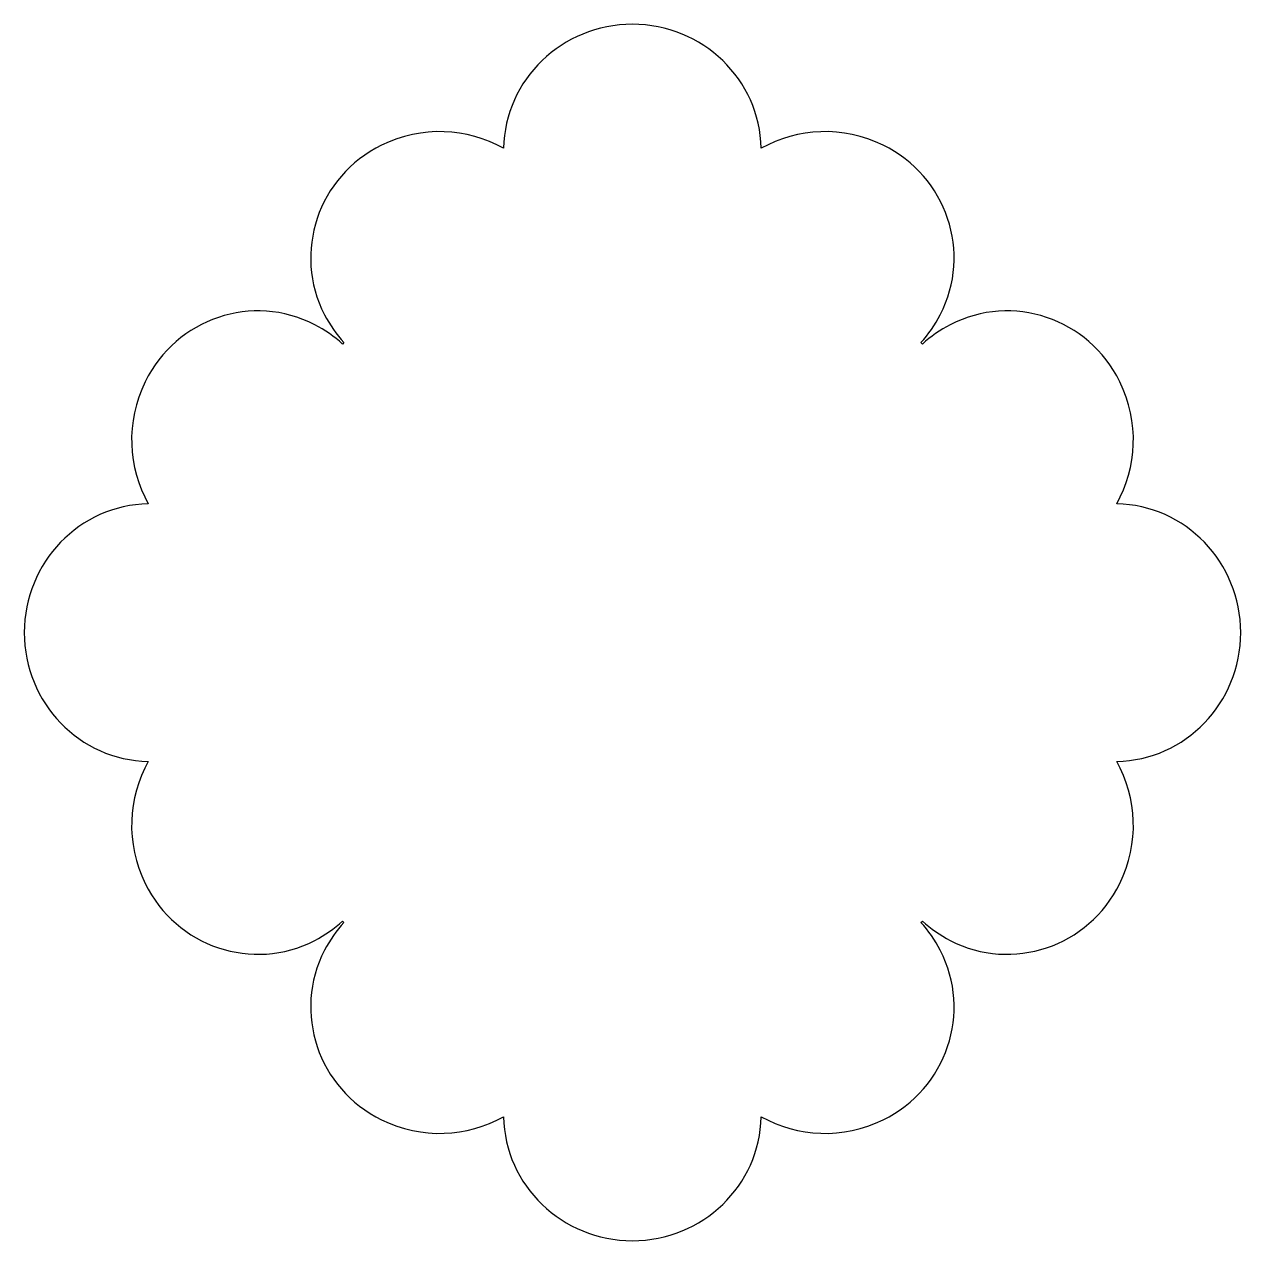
# Model space of a CAD drawing. Header units: centimetres. Extents: x -7.5 to 7.5, y -7.5 to 7.5.
import ezdxf

# ---------------------------------------------------------------- set-up
doc = ezdxf.new("R2010")
doc.units = ezdxf.units.CM
doc.header["$MEASUREMENT"] = 0
doc.layers.add('Camada 1', color=7, linetype='Continuous')

msp = doc.modelspace()

# ---------------------------------------------------------------- linework, layer by layer
at = {"layer": 'Camada 1'}
msp.add_open_spline([(3.5753, 3.55652), (3.67709, 3.6492), (3.79096, 3.7298), (3.91817, 3.79459), (3.91817, 3.79459), (4.68506, 4.19075), (5.62315, 3.87574), (6.00933, 3.09067), (6.00933, 3.09067), (6.25346, 2.59579), (6.22105, 2.0348), (5.97054, 1.58715), (5.97054, 1.58715), (6.81713, 1.57077), (7.49922, 0.86566), (7.49922, -0.00122), (7.49922, -0.00122), (7.49922, -0.86932), (6.81712, -1.57385), (5.97054, -1.58957), (5.97054, -1.58957), (6.22105, -2.03603), (6.25343, -2.60001), (6.00933, -3.09375), (6.00933, -3.09375), (5.62314, -3.87824), (4.68506, -4.1914), (3.91817, -3.79886), (3.91817, -3.79886), (3.79096, -3.7316), (3.67708, -3.65046), (3.5753, -3.55777), (3.5753, -3.55777), (3.5753, -3.55777), (3.55651, -3.57529), (3.55651, -3.57529), (3.55651, -3.57529), (3.64919, -3.67708), (3.72979, -3.79095), (3.79458, -3.91816), (3.79458, -3.91816), (4.19074, -4.68505), (3.87573, -5.62314), (3.09066, -6.00932), (3.09066, -6.00932), (2.59578, -6.25345), (2.03479, -6.22104), (1.58714, -5.97053), (1.58714, -5.97053), (1.57076, -6.81712), (0.86565, -7.49921), (-0.00123, -7.49921), (-0.00123, -7.49921), (-0.86933, -7.49921), (-1.57386, -6.81711), (-1.58958, -5.97053), (-1.58958, -5.97053), (-2.03606, -6.22104), (-2.60002, -6.25342), (-3.09376, -6.00932), (-3.09376, -6.00932), (-3.87825, -5.62313), (-4.19144, -4.68505), (-3.7989, -3.91816), (-3.7989, -3.91816), (-3.73164, -3.79095), (-3.6505, -3.67707), (-3.55779, -3.57529), (-3.55779, -3.57529), (-3.55779, -3.57529), (-3.57533, -3.55777), (-3.57533, -3.55777), (-3.57533, -3.55777), (-3.67712, -3.65045), (-3.79099, -3.7316), (-3.9182, -3.79886), (-3.9182, -3.79886), (-4.68512, -4.1914), (-5.62318, -3.87824), (-6.00936, -3.09375), (-6.00936, -3.09375), (-6.25352, -2.60004), (-6.22108, -2.03603), (-5.9706, -1.58957), (-5.9706, -1.58957), (-6.81713, -1.57386), (-7.49926, -0.86933), (-7.49926, -0.00123), (-7.49926, -0.00123), (-7.49926, 0.86568), (-6.81714, 1.57077), (-5.97058, 1.58714), (-5.97058, 1.58714), (-6.22106, 2.03479), (-6.2535, 2.59578), (-6.00934, 3.09066), (-6.00934, 3.09066), (-5.62315, 3.87576), (-4.6851, 4.19074), (-3.91818, 3.79458), (-3.91818, 3.79458), (-3.79097, 3.72978), (-3.67709, 3.64919), (-3.57531, 3.55651), (-3.57531, 3.55651), (-3.57531, 3.55651), (-3.55777, 3.5753), (-3.55777, 3.5753), (-3.55777, 3.5753), (-3.65045, 3.67709), (-3.73163, 3.79096), (-3.79888, 3.91817), (-3.79888, 3.91817), (-4.19142, 4.68509), (-3.87826, 5.62315), (-3.09374, 6.00933), (-3.09374, 6.00933), (-2.60003, 6.25349), (-2.03604, 6.22105), (-1.58956, 5.97057), (-1.58956, 5.97057), (-1.57386, 6.81713), (-0.86933, 7.49926), (-0.00123, 7.49926), (-0.00123, 7.49926), (0.86568, 7.49926), (1.57077, 6.81714), (1.58714, 5.97058), (1.58714, 5.97058), (2.03479, 6.22106), (2.59578, 6.2535), (3.09066, 6.00934), (3.09066, 6.00934), (3.87576, 5.62315), (4.19074, 4.6851), (3.79458, 3.91818), (3.79458, 3.91818), (3.72978, 3.79097), (3.64919, 3.67709), (3.55651, 3.57531), (3.55651, 3.57531), (3.55651, 3.57531), (3.5753, 3.55652), (3.5753, 3.55652)], degree=3, knots=[0, 0, 0, 0, 0.02702703, 0.02702703, 0.02702703, 0.02702703, 0.05405405, 0.05405405, 0.05405405, 0.05405405, 0.08108108, 0.08108108, 0.08108108, 0.08108108, 0.10810811, 0.10810811, 0.10810811, 0.10810811, 0.13513514, 0.13513514, 0.13513514, 0.13513514, 0.16216216, 0.16216216, 0.16216216, 0.16216216, 0.18918919, 0.18918919, 0.18918919, 0.18918919, 0.21621622, 0.21621622, 0.21621622, 0.21621622, 0.24324324, 0.24324324, 0.24324324, 0.24324324, 0.27027027, 0.27027027, 0.27027027, 0.27027027, 0.2972973, 0.2972973, 0.2972973, 0.2972973, 0.32432432, 0.32432432, 0.32432432, 0.32432432, 0.35135135, 0.35135135, 0.35135135, 0.35135135, 0.37837838, 0.37837838, 0.37837838, 0.37837838, 0.40540541, 0.40540541, 0.40540541, 0.40540541, 0.43243243, 0.43243243, 0.43243243, 0.43243243, 0.45945946, 0.45945946, 0.45945946, 0.45945946, 0.48648649, 0.48648649, 0.48648649, 0.48648649, 0.51351351, 0.51351351, 0.51351351, 0.51351351, 0.54054054, 0.54054054, 0.54054054, 0.54054054, 0.56756757, 0.56756757, 0.56756757, 0.56756757, 0.59459459, 0.59459459, 0.59459459, 0.59459459, 0.62162162, 0.62162162, 0.62162162, 0.62162162, 0.64864865, 0.64864865, 0.64864865, 0.64864865, 0.67567568, 0.67567568, 0.67567568, 0.67567568, 0.7027027, 0.7027027, 0.7027027, 0.7027027, 0.72972973, 0.72972973, 0.72972973, 0.72972973, 0.75675676, 0.75675676, 0.75675676, 0.75675676, 0.78378378, 0.78378378, 0.78378378, 0.78378378, 0.81081081, 0.81081081, 0.81081081, 0.81081081, 0.83783784, 0.83783784, 0.83783784, 0.83783784, 0.86486486, 0.86486486, 0.86486486, 0.86486486, 0.89189189, 0.89189189, 0.89189189, 0.89189189, 0.91891892, 0.91891892, 0.91891892, 0.91891892, 0.94594595, 0.94594595, 0.94594595, 0.94594595, 1, 1, 1, 1], dxfattribs=at)

doc.saveas('drawing.dxf')
